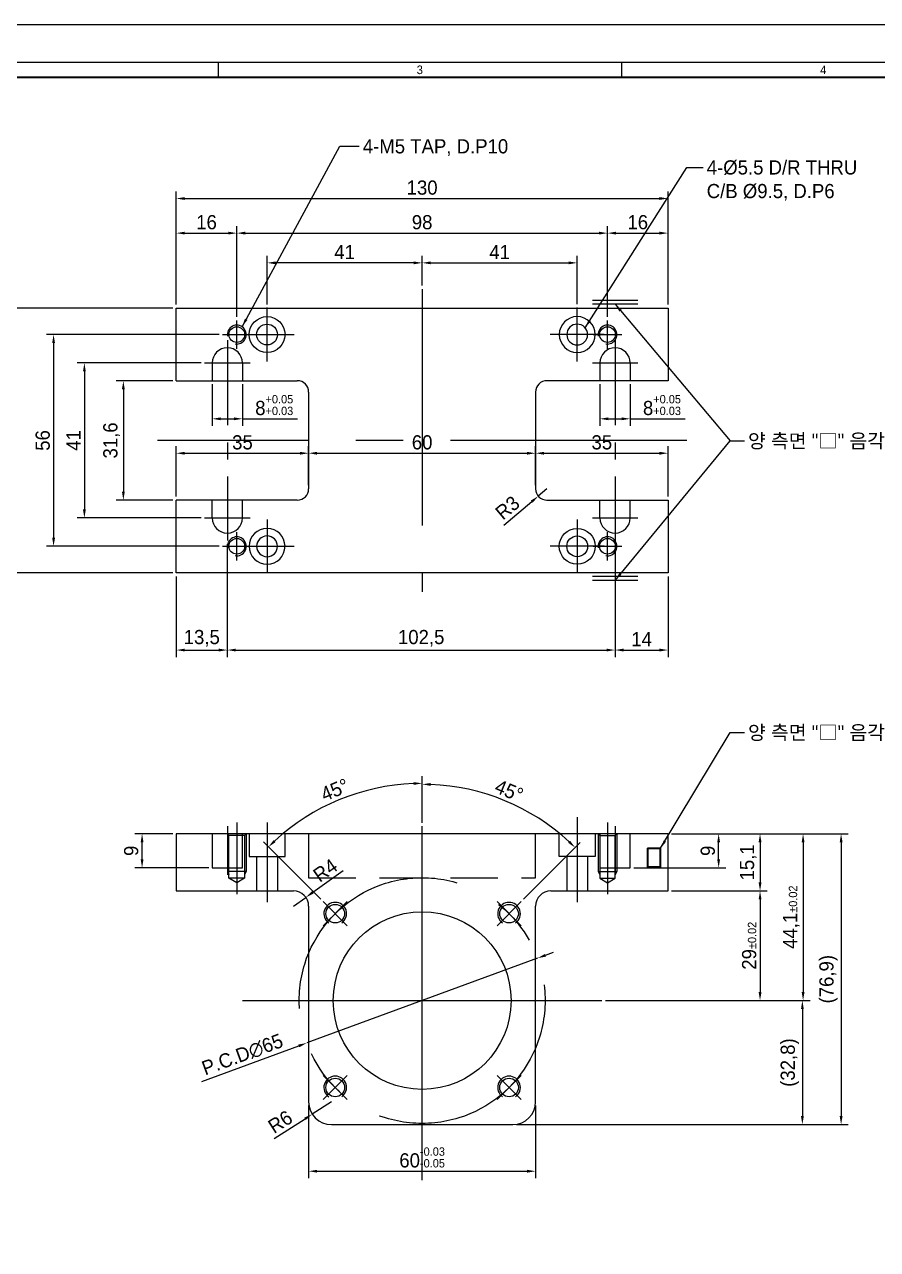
# Model space of a CAD drawing. Header units: inches. Extents: x 0 to 23821, y 0 to 11279.
# Drawn here: x 17918.2 to 18143.7, y 1991.1 to 2315.1 of the extents above; entities that cross this region are included whole.
import ezdxf

# ---------------------------------------------------------------- set-up
doc = ezdxf.new("R2010")
doc.units = ezdxf.units.IN
doc.header["$LTSCALE"] = 10
doc.header["$MEASUREMENT"] = 0
for name, pattern in [('CENTER', [2, 1.25, -0.25, 0.25, -0.25]), ('HIDDEN', [0.375, 0.25, -0.125]), ('PHANTOM', [2.5, 1.25, -0.25, 0.25, -0.25, 0.25, -0.25])]:
    doc.linetypes.add(name, pattern=pattern)
doc.layers.get('Defpoints').update_dxf_attribs({"color": 8})
for name, color, linetype in [('CENTER LINE', 1, 'CENTER'), ('HIDDEN LINE', 4, 'HIDDEN'), ('PHANTOM LINE', 6, 'PHANTOM'), ('THIN LINE', 3, 'Continuous')]:
    doc.layers.add(name, color=color, linetype=linetype)
doc.styles.add('SCI', font='')
doc.styles.get('SCI').set_extended_font_data('Gulim')
doc.dimstyles.new('SCH', dxfattribs={"dimtxt": 2.5, "dimasz": 2, "dimexe": 1.25, "dimexo": 0.625, "dimtad": 1, "dimdec": 8, "dimtxsty": 'SCI', "dimcen": 2.5, "dimclrd": 4, "dimclre": 4, "dimclrt": 7, "dimadec": 8, "dimazin": 2, "dimtfac": 1, "dimtdec": 8, "dimtmove": 0, "dimatfit": 3, "dimfxl": 1, "dimarcsym": 0})

# ---------------------------------------------------------------- blocks, each defined once
blk = doc.blocks.new('SECHANG A3')
at = {"color": 2}
for p, q in [((-38, 289.5), (-38, 286.5)), ((42, 289.5), (42, 286.5))]:
    blk.add_line(p, q, dxfattribs=at)
at = {"color": 1}
blk.add_lwpolyline([(-210, 297), (210, 297), (210, 0), (-210, 0)], close=True, dxfattribs=at)
at = {"color": 2}
blk.add_lwpolyline([(-198, 289.5), (202, 289.5), (202, 7.5), (-198, 7.5)], close=True, dxfattribs=at)
at = {"const_width": 0.4}
blk.add_lwpolyline([(-195, 286.5), (199, 286.5), (199, 10.5), (-195, 10.5)], close=True, dxfattribs=at)
at = {"color": 2, "char_height": 1.7, "width": 80, "attachment_point": 5, "style": 'SCI'}
for s, insert in [('3', (2, 288)), ('4', (82, 288))]:
    blk.add_mtext(s, dxfattribs=dict(at, insert=insert))
blk = doc.blocks.new('23SMTAPM6', base_point=(399.35, 921.79))
at = {"color": 7, "linetype": 'Continuous'}
blk.add_circle((399.35, 921.79), 2.46, dxfattribs=at)
at = {"layer": 'CENTER LINE', "ltscale": 1.35}
for p, q in [((399.35, 917.29), (399.35, 926.29)), ((394.85, 921.79), (403.85, 921.79))]:
    blk.add_line(p, q, dxfattribs=at)
at = {"layer": 'THIN LINE', "linetype": 'Continuous'}
blk.add_arc((399.35, 921.79), 3, 260.0082, 189.9928, dxfattribs=at)
blk = doc.blocks.new('MDTapSHM5 Dp10')
at = {"layer": 'CENTER LINE', "ltscale": 2.841505}
blk.add_line((-3, 0), (15.94, 0), dxfattribs=at)
at = {"layer": 'HIDDEN LINE', "ltscale": 5.683011}
for p, q in [((0, 2.5), (10, 2.5)), ((0.43, 2.07), (0, 2.5)), ((0.43, 2.07), (11.75, 2.07)), ((0.43, 2.07), (0.43, -2.07)), ((10, 2.5), (10.75, 2.07)), ((10, 2.5), (10, -2.5)), ((11.75, 2.07), (11.75, -2.07)), ((11.75, 2.07), (12.94, 0)), ((12.94, 0), (11.75, -2.07)), ((0, -2.5), (0.43, -2.07)), ((0, -2.5), (10, -2.5)), ((11.75, -2.07), (0.43, -2.07)), ((10, -2.5), (10.75, -2.07))]:
    blk.add_line(p, q, dxfattribs=at)
blk = doc.blocks.new('23A$C219F295C')
h = blk.add_hatch(color=3)
h.dxf.hatch_style = 1
h.paths.add_polyline_path([(59.74, 40.3), (59.54, 40.3), (59.54, 35.3), (63.04, 35.3), (63.04, 35.5), (59.74, 35.5)])
h = blk.add_hatch(color=3)
h.dxf.hatch_style = 1
h.paths.add_polyline_path([(62.84, 35.3), (63.04, 35.3), (63.04, 40.3), (59.54, 40.3), (59.54, 40.1), (62.84, 40.1)])
for p, q in [((-65, 44.1), (-65, 29)), ((65, 44.1), (-65, 44.1)), ((65, 29), (65, 44.1)), ((59.54, 35.3), (59.54, 40.3)), ((59.54, 40.3), (59.74, 40.3)), ((63.04, 40.3), (59.54, 40.3)), ((59.54, 40.1), (59.54, 40.3)), ((62.84, 40.1), (59.54, 40.1)), ((59.74, 35.5), (59.74, 40.3)), ((62.84, 40.1), (62.84, 35.3)), ((63.04, 40.3), (63.04, 35.3)), ((59.54, 35.3), (63.04, 35.3)), ((59.74, 35.5), (63.04, 35.5)), ((62.84, 35.3), (63.04, 35.3)), ((63.04, 35.5), (63.04, 35.3)), ((-65, 29), (-34, 29)), ((34, 29), (65, 29)), ((-30, 25), (-30, -26.8)), ((30, -26.8), (30, 25)), ((-24, -32.8), (24, -32.8))]:
    blk.add_line(p, q)
blk.add_circle((0, 0), 23.5)
for centre, radius, start, end in [((-34, 25), 4, 0, 90), ((34, 25), 4, 90, 180), ((-24, -26.8), 6, 180, 270), ((24, -26.8), 6, 270, 0)]:
    blk.add_arc(centre, radius, start, end)
at = {"layer": 'CENTER LINE', "ltscale": 5}
for p, q in [((-51.5, 46.1), (-51.5, 33.3)), ((51, 46.1), (51, 33.3))]:
    blk.add_line(p, q, dxfattribs=at)
at = {"layer": 'CENTER LINE', "ltscale": 3.375}
for p, q in [((-41, 47.1), (-41, 26)), ((41, 48.5), (41, 26))]:
    blk.add_line(p, q, dxfattribs=at)
at = {"layer": 'CENTER LINE', "ltscale": 14.25}
for p, q in [((0, -47.5), (0, 46.1)), ((-47.5, 0), (47.5, 0))]:
    blk.add_line(p, q, dxfattribs=at)
at = {"layer": 'CENTER LINE', "ltscale": 5}
blk.add_circle((0, 0), 32.5, dxfattribs=at)
at = {"layer": 'HIDDEN LINE', "ltscale": 5}
for p, q in [((-55.5, 44.1), (-55.5, 35.1)), ((-47.5, 35.1), (-47.5, 44.1)), ((-30, 44.1), (-30, 32.5)), ((30, 32.5), (30, 44.1)), ((47, 44.1), (47, 35.1)), ((55, 35.1), (55, 44.1)), ((-55.5, 35.1), (-47.5, 35.1)), ((-30, 32.5), (30, 32.5)), ((47, 35.1), (55, 35.1))]:
    blk.add_line(p, q, dxfattribs=at)
at = {"layer": 'HIDDEN LINE', "ltscale": 6.75}
for p, q in [((-45.75, 44.1), (-45.75, 38.1)), ((-36.25, 38.1), (-36.25, 44.1)), ((36.25, 38.1), (36.25, 44.1)), ((45.75, 44.1), (45.75, 38.1)), ((-45.75, 38.1), (-36.25, 38.1)), ((-43.75, 38.1), (-43.75, 29)), ((-38.25, 38.1), (-38.25, 29)), ((45.75, 38.1), (36.25, 38.1)), ((38.25, 38.1), (38.25, 29)), ((43.75, 38.1), (43.75, 29))]:
    blk.add_line(p, q, dxfattribs=at)
for name, p, rotation in [('MDTapSHM5 Dp10', (-49, 44.1), 270), ('23SMTAPM6', (-22.98, 22.98), 45.00000000000001), ('23SMTAPM6', (22.98, 22.98), 45.00000000000001), ('23SMTAPM6', (-22.98, -22.98), 45.00000000000001), ('23SMTAPM6', (22.98, -22.98), 45.00000000000001)]:
    blk.add_blockref(name, p, dxfattribs=dict(rotation=rotation))
at = {"xscale": -1.000000000000003, "rotation": 90}
blk.add_blockref('MDTapSHM5 Dp10', (49, 44.1), dxfattribs=at)
blk = doc.blocks.new('23MDCBM5', base_point=(411.85, 908.79))
at = {"color": 7, "linetype": 'Continuous'}
for radius in [4.75, 2.75]:
    blk.add_circle((411.85, 908.79), radius, dxfattribs=at)
at = {"layer": 'CENTER LINE', "ltscale": 2.1375}
for p, q in [((411.85, 901.66), (411.85, 915.91)), ((404.73, 908.79), (418.98, 908.79))]:
    blk.add_line(p, q, dxfattribs=at)
blk = doc.blocks.new('SMTAPM5', base_point=(1614.75, 1983.9))
at = {"color": 7, "linetype": 'Continuous'}
blk.add_circle((1614.75, 1983.9), 2.07, dxfattribs=at)
at = {"layer": 'CENTER LINE', "ltscale": 1.125}
for p, q in [((1614.75, 1980.15), (1614.75, 1987.65)), ((1611, 1983.9), (1618.5, 1983.9))]:
    blk.add_line(p, q, dxfattribs=at)
at = {"layer": 'THIN LINE', "linetype": 'Continuous'}
blk.add_arc((1614.75, 1983.9), 2.5, 260.0082, 189.9928, dxfattribs=at)
blk = doc.blocks.new('23A$C3DDE0CA7')
for p, q in [((-55.5, 20.5), (-55.5, 15.8)), ((-47.5, 20.5), (-47.5, 15.8)), ((47, 20.5), (47, 15.8)), ((55, 20.5), (55, 15.8)), ((-65, 15.8), (-33, 15.8)), ((65, 15.8), (33, 15.8)), ((-30, 12.8), (-30, -12.8)), ((30, 12.8), (30, -12.8)), ((-33, -15.8), (-65, -15.8)), ((-55.5, -20.5), (-55.5, -15.8)), ((-47.5, -20.5), (-47.5, -15.8)), ((33, -15.8), (65, -15.8)), ((47, -20.5), (47, -15.8)), ((55, -20.5), (55, -15.8))]:
    blk.add_line(p, q)
for points in [[(-65, 15.8), (-65, 35), (65, 35), (65, 15.8)], [(65, -15.8), (65, -35), (-65, -35), (-65, -15.8)]]:
    blk.add_lwpolyline(points)
for centre, radius, start, end in [((-51.5, 20.5), 4, 0, 180), ((51, 20.5), 4, 0, 180), ((-33, 12.8), 3, 0, 90), ((33, 12.8), 3, 90, 180), ((-33, -12.8), 3, 270, 0), ((33, -12.8), 3, 180, 270), ((-51.5, -20.5), 4, 180, 0), ((51, -20.5), 4, 180, 0)]:
    blk.add_arc(centre, radius, start, end)
at = {"layer": 'CENTER LINE', "ltscale": 5}
for p, q in [((0, 40), (0, -40)), ((70, 0), (-70, 0))]:
    blk.add_line(p, q, dxfattribs=at)
at = {"layer": 'CENTER LINE', "ltscale": 1.8}
for p, q in [((-51.5, 26.5), (-51.5, -26.5)), ((51, 26.5), (51, -26.5)), ((-57.5, 20.5), (-45.5, 20.5)), ((45, 20.5), (57, 20.5)), ((-57.5, -20.5), (-45.5, -20.5)), ((45, -20.5), (57, -20.5))]:
    blk.add_line(p, q, dxfattribs=at)
for name, p in [('23MDCBM5', (-41, 28)), ('SMTAPM5', (-49, 28)), ('SMTAPM5', (49, 28)), ('SMTAPM5', (-49, -28)), ('SMTAPM5', (49, -28))]:
    blk.add_blockref(name, p)
at = {"xscale": -1}
blk.add_blockref('23MDCBM5', (41, 28), dxfattribs=at)
at = {"xscale": -1, "rotation": 180}
blk.add_blockref('23MDCBM5', (-41, -28), dxfattribs=at)
at = {"rotation": 180}
blk.add_blockref('23MDCBM5', (41, -28), dxfattribs=at)
blk = doc.blocks.new('*D1062')
at = {"color": 4, "lineweight": -2, "transparency": 16777216}
for p, q in [((17957.36, 2101.08), (17947.38, 2101.08)), ((17949.25, 2094.33), (17949.25, 2098.83)), ((17966.86, 2092.08), (17947.38, 2092.08))]:
    blk.add_line(p, q, dxfattribs=at)
at = {"color": 4, "transparency": 16777216}
for points in [[(17948.88, 2098.83), (17949.63, 2098.83), (17949.25, 2101.08)], [(17948.88, 2094.33), (17949.63, 2094.33), (17949.25, 2092.08)]]:
    blk.add_solid(points, dxfattribs=at)
at = {"layer": 'Defpoints', "color": 0, "transparency": 16777216}
for p in [(17949.25, 2101.08), (17958.29, 2101.08), (17967.79, 2092.08)]:
    blk.add_point(p, dxfattribs=at)
at = {"color": 7, "transparency": 16777216, "insert": (17946.39, 2096.58), "char_height": 3.75, "attachment_point": 5, "rotation": 90, "style": 'SCI'}
blk.add_mtext('9', dxfattribs=at)
blk = doc.blocks.new('*D1065')
at = {"color": 4, "lineweight": -2, "transparency": 16777216}
for p, q in [((18002.46, 2091.28), (17994.4, 2085.58)), ((17989.29, 2081.98), (17992.56, 2084.28))]:
    blk.add_line(p, q, dxfattribs=at)
at = {"color": 4, "transparency": 16777216}
blk.add_solid([(17994.18, 2085.89), (17994.61, 2085.28), (17992.56, 2084.28)], dxfattribs=at)
at = {"layer": 'Defpoints', "color": 0, "transparency": 16777216}
for p in [(17992.56, 2084.28), (17989.29, 2081.98)]:
    blk.add_point(p, dxfattribs=at)
at = {"color": 7, "transparency": 16777216, "insert": (17997.69, 2091.42), "char_height": 3.75, "attachment_point": 5, "rotation": 35.2574, "style": 'SCI'}
blk.add_mtext('R4', dxfattribs=at)
blk = doc.blocks.new('*D1066')
at = {"color": 4, "lineweight": -2, "transparency": 16777216}
for p, q in [((17993.29, 2029.24), (17993.29, 2009.97)), ((18053.29, 2029.24), (18053.29, 2009.97)), ((17995.54, 2011.85), (18051.04, 2011.85))]:
    blk.add_line(p, q, dxfattribs=at)
at = {"color": 4, "transparency": 16777216}
for points in [[(17995.54, 2012.22), (17995.54, 2011.47), (17993.29, 2011.85)], [(18051.04, 2012.22), (18051.04, 2011.47), (18053.29, 2011.85)]]:
    blk.add_solid(points, dxfattribs=at)
at = {"layer": 'Defpoints', "color": 0, "transparency": 16777216}
for p in [(17993.29, 2030.18), (18053.29, 2030.18), (18053.29, 2011.85)]:
    blk.add_point(p, dxfattribs=at)
at = {"color": 7, "transparency": 16777216, "insert": (18023.29, 2015.47), "char_height": 3.75, "attachment_point": 5, "style": 'SCI'}
blk.add_mtext('60{\\H0.59x;\\S-0.03^ -0.05;}', dxfattribs=at)
blk = doc.blocks.new('*D1067')
at = {"color": 4, "lineweight": -2, "transparency": 16777216}
for p, q in [((18089.23, 2101.08), (18114.5, 2101.08)), ((18112.62, 2098.83), (18112.62, 2088.23)), ((18089.23, 2085.98), (18114.5, 2085.98))]:
    blk.add_line(p, q, dxfattribs=at)
at = {"color": 4, "transparency": 16777216}
for points in [[(18112.25, 2098.83), (18113, 2098.83), (18112.62, 2101.08)], [(18112.25, 2088.23), (18113, 2088.23), (18112.62, 2085.98)]]:
    blk.add_solid(points, dxfattribs=at)
at = {"layer": 'Defpoints', "color": 0, "transparency": 16777216}
for p in [(18088.29, 2101.08), (18088.29, 2085.98), (18112.62, 2085.98)]:
    blk.add_point(p, dxfattribs=at)
at = {"color": 7, "transparency": 16777216, "insert": (18109.53, 2093.53), "char_height": 3.75, "attachment_point": 5, "rotation": 90, "style": 'SCI'}
blk.add_mtext('15,1', dxfattribs=at)
blk = doc.blocks.new('*D1068')
at = {"color": 4, "lineweight": -2, "transparency": 16777216}
for p, q in [((18089.23, 2085.98), (18114.5, 2085.98)), ((18112.62, 2083.73), (18112.62, 2059.23)), ((18071.73, 2056.98), (18114.5, 2056.98))]:
    blk.add_line(p, q, dxfattribs=at)
at = {"color": 4, "transparency": 16777216}
for points in [[(18112.25, 2083.73), (18113, 2083.73), (18112.62, 2085.98)], [(18112.25, 2059.23), (18113, 2059.23), (18112.62, 2056.98)]]:
    blk.add_solid(points, dxfattribs=at)
at = {"layer": 'Defpoints', "color": 0, "transparency": 16777216}
for p in [(18088.29, 2085.98), (18070.79, 2056.98), (18112.62, 2056.98)]:
    blk.add_point(p, dxfattribs=at)
at = {"color": 7, "transparency": 16777216, "insert": (18109.76, 2071.48), "char_height": 3.75, "attachment_point": 5, "rotation": 90, "style": 'SCI'}
blk.add_mtext('29{\\H0.59x;%%p0.02}', dxfattribs=at)
blk = doc.blocks.new('*D1069')
at = {"color": 4, "lineweight": -2, "transparency": 16777216}
for p, q in [((18071.73, 2056.98), (18125.69, 2056.98)), ((18123.81, 2054.73), (18123.81, 2026.43)), ((18048.23, 2024.18), (18125.69, 2024.18))]:
    blk.add_line(p, q, dxfattribs=at)
at = {"color": 4, "transparency": 16777216}
for points in [[(18123.44, 2054.73), (18124.19, 2054.73), (18123.81, 2056.98)], [(18123.44, 2026.43), (18124.19, 2026.43), (18123.81, 2024.18)]]:
    blk.add_solid(points, dxfattribs=at)
at = {"layer": 'Defpoints', "color": 0, "transparency": 16777216}
for p in [(18070.79, 2056.98), (18047.29, 2024.18), (18123.81, 2024.18)]:
    blk.add_point(p, dxfattribs=at)
at = {"color": 7, "transparency": 16777216, "insert": (18120.51, 2040.58), "char_height": 3.75, "attachment_point": 5, "rotation": 90, "style": 'SCI'}
blk.add_mtext('(32,8)', dxfattribs=at)
blk = doc.blocks.new('*D776')
at = {"color": 4, "lineweight": -2, "transparency": 16777216}
for p, q in [((18089.23, 2101.08), (18125.88, 2101.08)), ((18124, 2098.83), (18124, 2059.23)), ((18071.73, 2056.98), (18125.88, 2056.98))]:
    blk.add_line(p, q, dxfattribs=at)
at = {"color": 4, "transparency": 16777216}
for points in [[(18123.63, 2098.83), (18124.38, 2098.83), (18124, 2101.08)], [(18123.63, 2059.23), (18124.38, 2059.23), (18124, 2056.98)]]:
    blk.add_solid(points, dxfattribs=at)
at = {"layer": 'Defpoints', "color": 0, "transparency": 16777216}
for p in [(18088.29, 2101.08), (18070.79, 2056.98), (18124, 2056.98)]:
    blk.add_point(p, dxfattribs=at)
at = {"color": 7, "transparency": 16777216, "insert": (18120.91, 2079.03), "char_height": 3.75, "attachment_point": 5, "rotation": 90, "style": 'SCI'}
blk.add_mtext('44,1{\\H0.59x;%%p0.02}', dxfattribs=at)
blk = doc.blocks.new('*D1070')
at = {"color": 4, "lineweight": -2, "transparency": 16777216}
for p, q in [((18053.8, 2068.19), (17992.79, 2045.76)), ((18055.91, 2068.96), (18058.02, 2069.74)), ((17965.06, 2035.57), (17990.68, 2044.99))]:
    blk.add_line(p, q, dxfattribs=at)
at = {"color": 4, "transparency": 16777216}
for points in [[(18055.78, 2069.32), (18056.04, 2068.61), (18053.8, 2068.19)], [(17990.55, 2045.34), (17990.81, 2044.63), (17992.79, 2045.76)]]:
    blk.add_solid(points, dxfattribs=at)
at = {"layer": 'Defpoints', "color": 0, "transparency": 16777216}
for p in [(18053.8, 2068.19), (17992.79, 2045.76)]:
    blk.add_point(p, dxfattribs=at)
at = {"color": 7, "transparency": 16777216, "insert": (17975.8, 2042.66), "char_height": 3.75, "attachment_point": 5, "rotation": 20.1824, "style": 'SCI'}
blk.add_mtext('P.C.D∅65', dxfattribs=at)
blk = doc.blocks.new('*D1071')
at = {"color": 4, "lineweight": -2, "transparency": 16777216}
for p, q in [((17999.29, 2030.18), (17994.25, 2026.93)), ((17984.21, 2020.48), (17992.35, 2025.72))]:
    blk.add_line(p, q, dxfattribs=at)
at = {"color": 4, "transparency": 16777216}
blk.add_solid([(17992.15, 2026.03), (17992.56, 2025.4), (17994.25, 2026.93)], dxfattribs=at)
at = {"layer": 'Defpoints', "color": 0, "transparency": 16777216}
for p in [(17999.29, 2030.18), (17994.25, 2026.93)]:
    blk.add_point(p, dxfattribs=at)
at = {"color": 7, "transparency": 16777216, "insert": (17985.79, 2024.9), "char_height": 3.75, "attachment_point": 5, "rotation": 32.7141, "style": 'SCI'}
blk.add_mtext('R6', dxfattribs=at)
blk = doc.blocks.new('*D1072')
at = {"color": 4, "lineweight": -2, "transparency": 16777216}
for p, q in [((18023.29, 2104.01), (18023.29, 2116.3)), ((17996.47, 2083.8), (17981.35, 2098.92))]:
    blk.add_line(p, q, dxfattribs=at)
blk.add_arc((18023.29, 2056.98), 57.45, 92.2441, 132.7559, dxfattribs=at)
at = {"color": 4, "transparency": 16777216}
for points in [[(18021.04, 2114.76), (18021.05, 2114.01), (18023.29, 2114.42)], [(17984.55, 2098.89), (17984.03, 2099.43), (17982.67, 2097.6)]]:
    blk.add_solid(points, dxfattribs=at)
at = {"layer": 'Defpoints', "color": 0, "transparency": 16777216}
for p in [(18008.43, 2112.47), (18023.29, 2103.08), (17997.13, 2083.14), (18003.5, 2076.77), (18023.29, 2009.48)]:
    blk.add_point(p, dxfattribs=at)
at = {"color": 7, "transparency": 16777216, "insert": (18000.21, 2112.7), "char_height": 3.75, "attachment_point": 5, "rotation": 22.5, "style": 'SCI'}
blk.add_mtext('45°', dxfattribs=at)
blk = doc.blocks.new('*D1073')
at = {"color": 4, "lineweight": -2, "transparency": 16777216}
for p, q in [((18023.29, 2104.01), (18023.29, 2116.06)), ((18050.12, 2083.8), (18065.07, 2098.75))]:
    blk.add_line(p, q, dxfattribs=at)
blk.add_arc((18023.29, 2056.98), 57.21, 47.2536, 87.7464, dxfattribs=at)
at = {"color": 4, "transparency": 16777216}
for points in [[(18025.54, 2113.76), (18025.55, 2114.51), (18023.29, 2114.18)], [(18062.39, 2099.26), (18061.87, 2098.72), (18063.75, 2097.43)]]:
    blk.add_solid(points, dxfattribs=at)
at = {"layer": 'Defpoints', "color": 0, "transparency": 16777216}
for p in [(18051.9, 2106.52), (18023.29, 2103.08), (18049.46, 2083.14), (18043.09, 2076.77), (18023.29, 2009.48)]:
    blk.add_point(p, dxfattribs=at)
at = {"color": 7, "transparency": 16777216, "insert": (18046.28, 2112.47), "char_height": 3.75, "attachment_point": 5, "rotation": 337.5, "style": 'SCI'}
blk.add_mtext('45°', dxfattribs=at)
blk = doc.blocks.new('*D1074')
at = {"color": 4, "lineweight": -2, "transparency": 16777216}
for p, q in [((18089.23, 2101.08), (18103.55, 2101.08)), ((18101.68, 2094.33), (18101.68, 2098.83)), ((18079.23, 2092.08), (18103.55, 2092.08))]:
    blk.add_line(p, q, dxfattribs=at)
at = {"color": 4, "transparency": 16777216}
for points in [[(18101.3, 2098.83), (18102.05, 2098.83), (18101.68, 2101.08)], [(18101.3, 2094.33), (18102.05, 2094.33), (18101.68, 2092.08)]]:
    blk.add_solid(points, dxfattribs=at)
at = {"layer": 'Defpoints', "color": 0, "transparency": 16777216}
for p in [(18088.29, 2101.08), (18101.68, 2101.08), (18078.29, 2092.08)]:
    blk.add_point(p, dxfattribs=at)
at = {"color": 7, "transparency": 16777216, "insert": (18098.82, 2096.58), "char_height": 3.75, "attachment_point": 5, "rotation": 90, "style": 'SCI'}
blk.add_mtext('9', dxfattribs=at)
blk = doc.blocks.new('*D1075')
at = {"color": 4, "lineweight": -2, "transparency": 16777216}
for p, q in [((17958.29, 2241.05), (17958.29, 2261.82)), ((17974.29, 2237.8), (17974.29, 2261.82)), ((17960.54, 2259.94), (17972.04, 2259.94))]:
    blk.add_line(p, q, dxfattribs=at)
at = {"color": 4, "transparency": 16777216}
for points in [[(17960.54, 2260.32), (17960.54, 2259.57), (17958.29, 2259.94)], [(17972.04, 2260.32), (17972.04, 2259.57), (17974.29, 2259.94)]]:
    blk.add_solid(points, dxfattribs=at)
at = {"layer": 'Defpoints', "color": 0, "transparency": 16777216}
for p in [(17974.29, 2259.94), (17958.29, 2240.11), (17974.29, 2236.86)]:
    blk.add_point(p, dxfattribs=at)
at = {"color": 7, "transparency": 16777216, "insert": (17966.29, 2262.81), "char_height": 3.75, "attachment_point": 5, "style": 'SCI'}
blk.add_mtext('16', dxfattribs=at)
blk = doc.blocks.new('*D1076')
at = {"color": 4, "lineweight": -2, "transparency": 16777216}
for p, q in [((17974.29, 2237.8), (17974.29, 2261.82)), ((18072.29, 2237.8), (18072.29, 2261.82)), ((17976.54, 2259.94), (18070.04, 2259.94))]:
    blk.add_line(p, q, dxfattribs=at)
at = {"color": 4, "transparency": 16777216}
for points in [[(17976.54, 2260.32), (17976.54, 2259.57), (17974.29, 2259.94)], [(18070.04, 2260.32), (18070.04, 2259.57), (18072.29, 2259.94)]]:
    blk.add_solid(points, dxfattribs=at)
at = {"layer": 'Defpoints', "color": 0, "transparency": 16777216}
for p in [(18072.29, 2259.94), (17974.29, 2236.86), (18072.29, 2236.86)]:
    blk.add_point(p, dxfattribs=at)
at = {"color": 7, "transparency": 16777216, "insert": (18023.29, 2262.8), "char_height": 3.75, "attachment_point": 5, "style": 'SCI'}
blk.add_mtext('98', dxfattribs=at)
blk = doc.blocks.new('*D1077')
at = {"color": 4, "lineweight": -2, "transparency": 16777216}
for p, q in [((18072.29, 2237.8), (18072.29, 2261.82)), ((18088.29, 2241.05), (18088.29, 2261.82)), ((18074.54, 2259.94), (18086.04, 2259.94))]:
    blk.add_line(p, q, dxfattribs=at)
at = {"color": 4, "transparency": 16777216}
for points in [[(18074.54, 2260.32), (18074.54, 2259.57), (18072.29, 2259.94)], [(18086.04, 2260.32), (18086.04, 2259.57), (18088.29, 2259.94)]]:
    blk.add_solid(points, dxfattribs=at)
at = {"layer": 'Defpoints', "color": 0, "transparency": 16777216}
for p in [(18088.29, 2259.94), (18088.29, 2240.11), (18072.29, 2236.86)]:
    blk.add_point(p, dxfattribs=at)
at = {"color": 7, "transparency": 16777216, "insert": (18080.29, 2262.81), "char_height": 3.75, "attachment_point": 5, "style": 'SCI'}
blk.add_mtext('16', dxfattribs=at)
blk = doc.blocks.new('*D1011')
at = {"color": 4, "lineweight": -2, "transparency": 16777216}
for p, q in [((17982.29, 2241.05), (17982.29, 2253.95)), ((18021.04, 2252.08), (17984.54, 2252.08)), ((18023.29, 2246.05), (18023.29, 2253.95))]:
    blk.add_line(p, q, dxfattribs=at)
at = {"color": 4, "transparency": 16777216}
for points in [[(17984.54, 2252.45), (17984.54, 2251.7), (17982.29, 2252.08)], [(18021.04, 2252.45), (18021.04, 2251.7), (18023.29, 2252.08)]]:
    blk.add_solid(points, dxfattribs=at)
at = {"layer": 'Defpoints', "color": 0, "transparency": 16777216}
for p in [(17982.29, 2252.08), (18023.29, 2245.11), (17982.29, 2240.11)]:
    blk.add_point(p, dxfattribs=at)
at = {"color": 7, "transparency": 16777216, "insert": (18002.79, 2254.94), "char_height": 3.75, "attachment_point": 5, "style": 'SCI'}
blk.add_mtext('41', dxfattribs=at)
blk = doc.blocks.new('*D1012')
at = {"color": 4, "lineweight": -2, "transparency": 16777216}
for p, q in [((18023.29, 2246.05), (18023.29, 2253.95)), ((18025.54, 2252.08), (18062.04, 2252.08)), ((18064.29, 2241.17), (18064.29, 2253.95))]:
    blk.add_line(p, q, dxfattribs=at)
at = {"color": 4, "transparency": 16777216}
for points in [[(18025.54, 2252.45), (18025.54, 2251.7), (18023.29, 2252.08)], [(18062.04, 2252.45), (18062.04, 2251.7), (18064.29, 2252.08)]]:
    blk.add_solid(points, dxfattribs=at)
at = {"layer": 'Defpoints', "color": 0, "transparency": 16777216}
for p in [(18064.29, 2252.08), (18023.29, 2245.11), (18064.29, 2240.24)]:
    blk.add_point(p, dxfattribs=at)
at = {"color": 7, "transparency": 16777216, "insert": (18043.79, 2254.94), "char_height": 3.75, "attachment_point": 5, "style": 'SCI'}
blk.add_mtext('41', dxfattribs=at)
blk = doc.blocks.new('*D758')
at = {"color": 4, "lineweight": -2, "transparency": 16777216}
for p, q in [((17958.29, 2241.05), (17958.29, 2270.97)), ((17960.54, 2269.09), (18086.04, 2269.09)), ((18088.29, 2241.05), (18088.29, 2270.97))]:
    blk.add_line(p, q, dxfattribs=at)
at = {"color": 4, "transparency": 16777216}
for points in [[(17960.54, 2269.47), (17960.54, 2268.72), (17958.29, 2269.09)], [(18086.04, 2269.47), (18086.04, 2268.72), (18088.29, 2269.09)]]:
    blk.add_solid(points, dxfattribs=at)
at = {"layer": 'Defpoints', "color": 0, "transparency": 16777216}
for p in [(18088.29, 2269.09), (17958.29, 2240.11), (18088.29, 2240.11)]:
    blk.add_point(p, dxfattribs=at)
at = {"color": 7, "transparency": 16777216, "insert": (18023.29, 2271.96), "char_height": 3.75, "attachment_point": 5, "style": 'SCI'}
blk.add_mtext('130', dxfattribs=at)
blk = doc.blocks.new('*D1013')
at = {"color": 4, "lineweight": -2, "transparency": 16777216}
for p, q in [((17964.86, 2225.61), (17932.13, 2225.61)), ((17934, 2223.36), (17934, 2186.86)), ((17964.86, 2184.61), (17932.13, 2184.61))]:
    blk.add_line(p, q, dxfattribs=at)
at = {"color": 4, "transparency": 16777216}
for points in [[(17933.63, 2223.36), (17934.38, 2223.36), (17934, 2225.61)], [(17933.63, 2186.86), (17934.38, 2186.86), (17934, 2184.61)]]:
    blk.add_solid(points, dxfattribs=at)
at = {"layer": 'Defpoints', "color": 0, "transparency": 16777216}
for p in [(17965.79, 2225.61), (17934, 2184.61), (17965.79, 2184.61)]:
    blk.add_point(p, dxfattribs=at)
at = {"color": 7, "transparency": 16777216, "insert": (17931.14, 2205.11), "char_height": 3.75, "attachment_point": 5, "rotation": 90, "style": 'SCI'}
blk.add_mtext('41', dxfattribs=at)
blk = doc.blocks.new('*D1014')
at = {"color": 4, "lineweight": -2, "transparency": 16777216}
for p, q in [((17957.36, 2220.91), (17942.43, 2220.91)), ((17944.31, 2218.66), (17944.31, 2191.56)), ((17957.36, 2189.31), (17942.43, 2189.31))]:
    blk.add_line(p, q, dxfattribs=at)
at = {"color": 4, "transparency": 16777216}
for points in [[(17943.93, 2218.66), (17944.68, 2218.66), (17944.31, 2220.91)], [(17943.93, 2191.56), (17944.68, 2191.56), (17944.31, 2189.31)]]:
    blk.add_solid(points, dxfattribs=at)
at = {"layer": 'Defpoints', "color": 0, "transparency": 16777216}
for p in [(17958.29, 2220.91), (17944.31, 2189.31), (17958.29, 2189.31)]:
    blk.add_point(p, dxfattribs=at)
at = {"color": 7, "transparency": 16777216, "insert": (17941.21, 2205.11), "char_height": 3.75, "attachment_point": 5, "rotation": 90, "style": 'SCI'}
blk.add_mtext('31,6', dxfattribs=at)
blk = doc.blocks.new('*D1015')
at = {"color": 4, "lineweight": -2, "transparency": 16777216}
for p, q in [((17971.79, 2177.67), (17971.79, 2147.8)), ((17958.29, 2169.17), (17958.29, 2147.8)), ((17960.54, 2149.68), (17969.54, 2149.68))]:
    blk.add_line(p, q, dxfattribs=at)
at = {"color": 4, "transparency": 16777216}
for points in [[(17960.54, 2150.05), (17960.54, 2149.3), (17958.29, 2149.68)], [(17969.54, 2150.05), (17969.54, 2149.3), (17971.79, 2149.68)]]:
    blk.add_solid(points, dxfattribs=at)
at = {"layer": 'Defpoints', "color": 0, "transparency": 16777216}
for p in [(17971.79, 2178.61), (17958.29, 2170.11), (17971.79, 2149.68)]:
    blk.add_point(p, dxfattribs=at)
at = {"color": 7, "transparency": 16777216, "insert": (17965.04, 2152.77), "char_height": 3.75, "attachment_point": 5, "style": 'SCI'}
blk.add_mtext('13,5', dxfattribs=at)
blk = doc.blocks.new('*D1016')
at = {"color": 4, "lineweight": -2, "transparency": 16777216}
for p, q in [((17971.79, 2177.67), (17971.79, 2147.8)), ((18074.29, 2179.67), (18074.29, 2147.8)), ((17974.04, 2149.68), (18072.04, 2149.68))]:
    blk.add_line(p, q, dxfattribs=at)
at = {"color": 4, "transparency": 16777216}
for points in [[(17974.04, 2150.05), (17974.04, 2149.3), (17971.79, 2149.68)], [(18072.04, 2150.05), (18072.04, 2149.3), (18074.29, 2149.68)]]:
    blk.add_solid(points, dxfattribs=at)
at = {"layer": 'Defpoints', "color": 0, "transparency": 16777216}
for p in [(18074.29, 2180.61), (17971.79, 2178.61), (18074.29, 2149.68)]:
    blk.add_point(p, dxfattribs=at)
at = {"color": 7, "transparency": 16777216, "insert": (18023.04, 2152.77), "char_height": 3.75, "attachment_point": 5, "style": 'SCI'}
blk.add_mtext('102,5', dxfattribs=at)
blk = doc.blocks.new('*D1017')
at = {"color": 4, "lineweight": -2, "transparency": 16777216}
for p, q in [((18074.29, 2179.67), (18074.29, 2147.8)), ((18088.29, 2169.17), (18088.29, 2147.8)), ((18076.54, 2149.68), (18086.04, 2149.68))]:
    blk.add_line(p, q, dxfattribs=at)
at = {"color": 4, "transparency": 16777216}
for points in [[(18076.54, 2150.05), (18076.54, 2149.3), (18074.29, 2149.68)], [(18086.04, 2150.05), (18086.04, 2149.3), (18088.29, 2149.68)]]:
    blk.add_solid(points, dxfattribs=at)
at = {"layer": 'Defpoints', "color": 0, "transparency": 16777216}
for p in [(18074.29, 2180.61), (18088.29, 2170.11), (18088.29, 2149.68)]:
    blk.add_point(p, dxfattribs=at)
at = {"color": 7, "transparency": 16777216, "insert": (18081.29, 2152.54), "char_height": 3.75, "attachment_point": 5, "style": 'SCI'}
blk.add_mtext('14', dxfattribs=at)
blk = doc.blocks.new('*D1018')
at = {"color": 4, "lineweight": -2, "transparency": 16777216}
for p, q in [((18056.29, 2192.31), (18054, 2190.38)), ((18044.85, 2182.72), (18052.27, 2188.94))]:
    blk.add_line(p, q, dxfattribs=at)
at = {"color": 4, "transparency": 16777216}
blk.add_solid([(18052.03, 2189.23), (18052.51, 2188.65), (18054, 2190.38)], dxfattribs=at)
at = {"layer": 'Defpoints', "color": 0, "transparency": 16777216}
for p in [(18054, 2190.38), (18056.29, 2192.31)]:
    blk.add_point(p, dxfattribs=at)
at = {"color": 7, "transparency": 16777216, "insert": (18045.86, 2187.3), "char_height": 3.75, "attachment_point": 5, "rotation": 39.9778, "style": 'SCI'}
blk.add_mtext('R3', dxfattribs=at)
blk = doc.blocks.new('*D1019')
at = {"color": 4, "lineweight": -2, "transparency": 16777216}
for p, q in [((17969.61, 2233.11), (17923.99, 2233.11)), ((17925.86, 2230.86), (17925.86, 2179.36)), ((17969.61, 2177.11), (17923.99, 2177.11))]:
    blk.add_line(p, q, dxfattribs=at)
at = {"color": 4, "transparency": 16777216}
for points in [[(17925.49, 2230.86), (17926.24, 2230.86), (17925.86, 2233.11)], [(17925.49, 2179.36), (17926.24, 2179.36), (17925.86, 2177.11)]]:
    blk.add_solid(points, dxfattribs=at)
at = {"layer": 'Defpoints', "color": 0, "transparency": 16777216}
for p in [(17970.54, 2233.11), (17925.86, 2177.11), (17970.54, 2177.11)]:
    blk.add_point(p, dxfattribs=at)
at = {"color": 7, "transparency": 16777216, "insert": (17923, 2205.11), "char_height": 3.75, "attachment_point": 5, "rotation": 90, "style": 'SCI'}
blk.add_mtext('56', dxfattribs=at)
blk = doc.blocks.new('*D759')
at = {"color": 4, "lineweight": -2, "transparency": 16777216}
for p, q in [((17957.36, 2240.11), (17913.26, 2240.11)), ((17915.14, 2237.86), (17915.14, 2172.36)), ((17957.36, 2170.11), (17913.26, 2170.11))]:
    blk.add_line(p, q, dxfattribs=at)
at = {"color": 4, "transparency": 16777216}
for points in [[(17914.76, 2237.86), (17915.51, 2237.86), (17915.14, 2240.11)], [(17914.76, 2172.36), (17915.51, 2172.36), (17915.14, 2170.11)]]:
    blk.add_solid(points, dxfattribs=at)
at = {"layer": 'Defpoints', "color": 0, "transparency": 16777216}
for p in [(17958.29, 2240.11), (17915.14, 2170.11), (17958.29, 2170.11)]:
    blk.add_point(p, dxfattribs=at)
at = {"color": 7, "transparency": 16777216, "insert": (17912.28, 2205.11), "char_height": 3.75, "attachment_point": 5, "rotation": 90, "style": 'SCI'}
blk.add_mtext('70', dxfattribs=at)
blk = doc.blocks.new('*D1020')
at = {"color": 4, "lineweight": -2, "transparency": 16777216}
for p, q in [((17958.29, 2190.25), (17958.29, 2203.6)), ((17993.29, 2193.25), (17993.29, 2203.6)), ((17960.54, 2201.73), (17991.04, 2201.73))]:
    blk.add_line(p, q, dxfattribs=at)
at = {"color": 4, "transparency": 16777216}
for points in [[(17960.54, 2202.1), (17960.54, 2201.35), (17958.29, 2201.73)], [(17991.04, 2202.1), (17991.04, 2201.35), (17993.29, 2201.73)]]:
    blk.add_solid(points, dxfattribs=at)
at = {"layer": 'Defpoints', "color": 0, "transparency": 16777216}
for p in [(17993.29, 2201.73), (17993.29, 2192.31), (17958.29, 2189.31)]:
    blk.add_point(p, dxfattribs=at)
at = {"color": 7, "transparency": 16777216, "insert": (17975.79, 2204.59), "char_height": 3.75, "attachment_point": 5, "style": 'SCI'}
blk.add_mtext('35', dxfattribs=at)
blk = doc.blocks.new('*D1021')
at = {"color": 4, "lineweight": -2, "transparency": 16777216}
for p, q in [((17993.29, 2193.25), (17993.29, 2203.6)), ((18053.29, 2193.25), (18053.29, 2203.6)), ((17995.54, 2201.73), (18051.04, 2201.73))]:
    blk.add_line(p, q, dxfattribs=at)
at = {"color": 4, "transparency": 16777216}
for points in [[(17995.54, 2202.1), (17995.54, 2201.35), (17993.29, 2201.73)], [(18051.04, 2202.1), (18051.04, 2201.35), (18053.29, 2201.73)]]:
    blk.add_solid(points, dxfattribs=at)
at = {"layer": 'Defpoints', "color": 0, "transparency": 16777216}
for p in [(18053.29, 2201.73), (17993.29, 2192.31), (18053.29, 2192.31)]:
    blk.add_point(p, dxfattribs=at)
at = {"color": 7, "transparency": 16777216, "insert": (18023.29, 2204.59), "char_height": 3.75, "attachment_point": 5, "style": 'SCI'}
blk.add_mtext('60', dxfattribs=at)
blk = doc.blocks.new('*D1022')
at = {"color": 4, "lineweight": -2, "transparency": 16777216}
for p, q in [((18053.29, 2193.25), (18053.29, 2203.6)), ((18088.29, 2190.25), (18088.29, 2203.6)), ((18055.54, 2201.73), (18086.04, 2201.73))]:
    blk.add_line(p, q, dxfattribs=at)
at = {"color": 4, "transparency": 16777216}
for points in [[(18055.54, 2202.1), (18055.54, 2201.35), (18053.29, 2201.73)], [(18086.04, 2202.1), (18086.04, 2201.35), (18088.29, 2201.73)]]:
    blk.add_solid(points, dxfattribs=at)
at = {"layer": 'Defpoints', "color": 0, "transparency": 16777216}
for p in [(18088.29, 2201.73), (18053.29, 2192.31), (18088.29, 2189.31)]:
    blk.add_point(p, dxfattribs=at)
at = {"color": 7, "transparency": 16777216, "insert": (18070.79, 2204.59), "char_height": 3.75, "attachment_point": 5, "style": 'SCI'}
blk.add_mtext('35', dxfattribs=at)
blk = doc.blocks.new('*D1023')
at = {"color": 4, "lineweight": -2, "transparency": 16777216}
for p, q in [((17967.79, 2219.97), (17967.79, 2208.96)), ((17975.79, 2219.97), (17975.79, 2208.96)), ((17970.04, 2210.84), (17973.54, 2210.84)), ((17975.79, 2210.84), (17990.33, 2210.84))]:
    blk.add_line(p, q, dxfattribs=at)
at = {"color": 4, "transparency": 16777216}
for points in [[(17970.04, 2211.21), (17970.04, 2210.46), (17967.79, 2210.84)], [(17973.54, 2211.21), (17973.54, 2210.46), (17975.79, 2210.84)]]:
    blk.add_solid(points, dxfattribs=at)
at = {"layer": 'Defpoints', "color": 0, "transparency": 16777216}
for p in [(17967.79, 2220.91), (17975.79, 2220.91), (17975.79, 2210.84)]:
    blk.add_point(p, dxfattribs=at)
at = {"color": 7, "transparency": 16777216, "insert": (17984.19, 2214.45), "char_height": 3.75, "attachment_point": 5, "style": 'SCI'}
blk.add_mtext('8{\\H0.59x;\\S+0.05^ +0.03;}', dxfattribs=at)
blk = doc.blocks.new('*D1024')
at = {"color": 4, "lineweight": -2, "transparency": 16777216}
for p, q in [((18070.29, 2219.97), (18070.29, 2208.96)), ((18078.29, 2219.97), (18078.29, 2208.96)), ((18072.54, 2210.84), (18076.04, 2210.84)), ((18078.29, 2210.84), (18092.83, 2210.84))]:
    blk.add_line(p, q, dxfattribs=at)
at = {"color": 4, "transparency": 16777216}
for points in [[(18072.54, 2211.21), (18072.54, 2210.46), (18070.29, 2210.84)], [(18076.04, 2211.21), (18076.04, 2210.46), (18078.29, 2210.84)]]:
    blk.add_solid(points, dxfattribs=at)
at = {"layer": 'Defpoints', "color": 0, "transparency": 16777216}
for p in [(18070.29, 2220.91), (18078.29, 2220.91), (18078.29, 2210.84)]:
    blk.add_point(p, dxfattribs=at)
at = {"color": 7, "transparency": 16777216, "insert": (18086.69, 2214.45), "char_height": 3.75, "attachment_point": 5, "style": 'SCI'}
blk.add_mtext('8{\\H0.59x;\\S+0.05^ +0.03;}', dxfattribs=at)
blk = doc.blocks.new('*D762')
at = {"color": 4, "lineweight": -2, "transparency": 16777216}
for p, q in [((18089.23, 2101.08), (18135.93, 2101.08)), ((18134.05, 2098.83), (18134.05, 2026.43)), ((18048.23, 2024.18), (18135.93, 2024.18))]:
    blk.add_line(p, q, dxfattribs=at)
at = {"color": 4, "transparency": 16777216}
for points in [[(18133.68, 2098.83), (18134.43, 2098.83), (18134.05, 2101.08)], [(18133.68, 2026.43), (18134.43, 2026.43), (18134.05, 2024.18)]]:
    blk.add_solid(points, dxfattribs=at)
at = {"layer": 'Defpoints', "color": 0, "transparency": 16777216}
for p in [(18088.29, 2101.08), (18047.29, 2024.18), (18134.05, 2024.18)]:
    blk.add_point(p, dxfattribs=at)
at = {"color": 7, "transparency": 16777216, "insert": (18130.74, 2062.63), "char_height": 3.75, "attachment_point": 5, "rotation": 90, "style": 'SCI'}
blk.add_mtext('(76,9)', dxfattribs=at)

msp = doc.modelspace()

# ---------------------------------------------------------------- linework, layer by layer
at = {"layer": 'PHANTOM LINE'}
for p, q in [((18080.29473456, 2242.1261535), (18068.29473456, 2242.1261535)), ((18080.29473456, 2241.1261535), (18068.29473456, 2241.1261535)), ((18080.29473456, 2169.09727738), (18068.29473456, 2169.09727738)), ((18080.29473456, 2168.09727738), (18068.29473456, 2168.09727738))]:
    msp.add_line(p, q, dxfattribs=at)

# ---------------------------------------------------------------- block references
at = {"xscale": 1.333333333333333, "yscale": 1.333333333333333, "zscale": 1.333333333333333}
msp.add_blockref('SECHANG A3', (18020, 1919.11632666), dxfattribs=at)
for name, p in [('23A$C3DDE0CA7', (18023.29473456, 2205.11171544)), ('23A$C219F295C', (18023.29473456, 2056.97503155))]:
    msp.add_blockref(name, p)

# ---------------------------------------------------------------- texts
at = {"color": 7, "char_height": 3.75, "attachment_point": 1, "style": 'SCI'}
for s, insert in [('4-M5 TAP, D.P10', (18007.61053911, 2284.77922715)), ('4-%%C5.5 D/R THRU\\PC/B %%C9.5, D.P6', (18098.52902879, 2279.19545003)), ('양 측면 "□" 음각 할 것.', (18109.44046081, 2206.87184591)), ('양 측면 "□" 음각 할 것.', (18109.44046081, 2129.73886974))]:
    msp.add_mtext(s, dxfattribs=dict(at, insert=insert))

# ---------------------------------------------------------------- dimensions: what is measured, and where the dimension line sits
for base, p1, p2, override, picture, middle in [((18088.2947345555, 2269.0910488041), (17958.2947345555, 2240.1117154395), (18088.2947345555, 2240.1117154395), {"dimscale": 1.5, "dimasz": 1.5}, '*D758', (18023.2947345555, 2271.9559788973)), ((17974.2947345555, 2259.9418547089), (17958.2947345555, 2240.1117154395), (17974.2947345555, 2236.8617154395), {"dimscale": 1.5, "dimasz": 1.5}, '*D1075', (17966.2947345555, 2262.8067848021)), ((18072.2947345555, 2259.9418547089), (17974.2947345555, 2236.8617154395), (18072.2947345555, 2236.8617154395), {"dimscale": 1.5, "dimasz": 1.5, "dimtmove": 1}, '*D1076', (18023.2947345555, 2262.8017914599)), ((18088.2947345555, 2259.9418547089), (18072.2947345555, 2236.8617154395), (18088.2947345555, 2240.1117154395), {"dimscale": 1.5, "dimasz": 1.5, "dimtmove": 1}, '*D1077', (18080.2947345555, 2262.8067848021)), ((17982.2947345555, 2252.0752675122), (18023.2947345555, 2245.1117154395), (17982.2947345555, 2240.1117154395), {"dimscale": 1.5, "dimasz": 1.5}, '*D1011', (18002.7947345555, 2254.9401976054)), ((18064.2947345555, 2252.0752675122), (18023.2947345555, 2245.1117154395), (18064.2947345555, 2240.2367154395), {"dimscale": 1.5, "dimasz": 1.5}, '*D1012', (18043.7947345555, 2254.9401976054)), ((17993.2947345555, 2201.7256315015), (17958.2947345555, 2189.3117154395), (17993.2947345555, 2192.3117154395), {"dimscale": 1.5, "dimasz": 1.5}, '*D1020', (17975.7947345555, 2204.5855682525)), ((18053.2947345555, 2201.7256315015), (17993.2947345555, 2192.3117154395), (18053.2947345555, 2192.3117154395), {"dimscale": 1.5, "dimasz": 1.5, "dimtmove": 1}, '*D1021', (18023.2947345555, 2204.5855682525)), ((18088.2947345555, 2201.7256315015), (18053.2947345555, 2192.3117154395), (18088.2947345555, 2189.3117154395), {"dimscale": 1.5, "dimasz": 1.5, "dimtmove": 1}, '*D1022', (18070.7947345555, 2204.5855682525)), ((18074.2947345555, 2149.6784086638), (17971.7947345555, 2178.6117154395), (18074.2947345555, 2180.6117154395), {"dimscale": 1.5, "dimasz": 1.5, "dimtmove": 1}, '*D1016', (18023.0447345555, 2152.7730324987)), ((18088.2947345555, 2149.6784086638), (18074.2947345555, 2180.6117154395), (18088.2947345555, 2170.1117154395), {"dimscale": 1.5, "dimasz": 1.5, "dimtmove": 1}, '*D1017', (18081.2947345555, 2152.543338757)), ((17971.7947345555, 2149.6784086638), (17958.2947345555, 2170.1117154395), (17971.7947345555, 2178.6117154395), {"dimscale": 1.5, "dimasz": 1.5}, '*D1015', (17965.0447345555, 2152.7730324987))]:
    dim = msp.add_linear_dim(base=base, p1=p1, p2=p2, dimstyle='SCH', override=override)
    dim.commit()
    dim.dimension.update_dxf_attribs({"geometry": picture, "text_midpoint": middle})
for base, p1, p2, picture, middle in [((17915.137774726, 2170.1117154396), (17958.2947345555, 2240.1117154395), (17958.2947345555, 2170.1117154395), '*D759', (17912.2753413039, 2205.1117154395)), ((17925.862205326, 2177.1117154396), (17970.5447345555, 2233.1117154395), (17970.5447345555, 2177.1117154395), '*D1019', (17923.002268575, 2205.1117154395)), ((17934.0010341121, 2184.6117154396), (17965.7947345555, 2225.6117154395), (17965.7947345555, 2184.6117154395), '*D1013', (17931.1361040189, 2205.1117154395)), ((17944.3070968428, 2189.3117154396), (17958.2947345555, 2220.9117154395), (17958.2947345555, 2189.3117154395), '*D1014', (17941.2124730079, 2205.1117154395)), ((17949.2544614855, 2101.07503155), (17967.7947345555, 2092.07503155), (17958.2947345555, 2101.07503155), '*D1062', (17946.3945247345, 2096.57503155)), ((18101.6762746172, 2101.07503155), (18078.2947345555, 2092.07503155), (18088.2947345555, 2101.07503155), '*D1074', (18098.8163378662, 2096.57503155)), ((18112.6236423531, 2085.97503155), (18088.2947345555, 2101.07503155), (18088.2947345555, 2085.97503155), '*D1067', (18109.5290185182, 2093.52503155))]:
    dim = msp.add_linear_dim(base=base, p1=p1, p2=p2, angle=90, dimstyle='SCH', override={"dimscale": 1.5, "dimasz": 1.5})
    dim.commit()
    dim.dimension.update_dxf_attribs({"geometry": picture, "text_midpoint": middle})
for base, p1, p2, text, picture, middle in [((17975.7947345555, 2210.8352334185), (17967.7947345555, 2220.9117154395), (17975.7947345555, 2220.9117154395), '<>{\\H0.59x;\\S+0.05^ +0.03;}', '*D1023', (17984.1890920788, 2214.4548988646)), ((18078.2947345555, 2210.8352334185), (18070.2947345555, 2220.9117154395), (18078.2947345555, 2220.9117154395), '<>{\\H0.59x;\\S+0.05^ +0.03;}', '*D1024', (18086.6890920788, 2214.4548988646)), ((18053.2947345555, 2011.849823007), (17993.2947345555, 2030.17503155), (18053.2947345555, 2030.17503155), '<>{\\H0.59x;\\S-0.03^ -0.05;}', '*D1066', (18023.2947345555, 2015.4694884531))]:
    dim = msp.add_linear_dim(base=base, p1=p1, p2=p2, text=text, dimstyle='SCH', override={"dimscale": 1.5, "dimasz": 1.5})
    dim.commit()
    dim.dimension.update_dxf_attribs({"geometry": picture, "text_midpoint": middle})
for center, mpoint, picture, middle in [((18056.29473456, 2192.31171544), (18053.99585497, 2190.38424232), '*D1018', (18045.85907214, 2187.30072288)), ((17989.294734555, 2081.97503155), (17992.56100078, 2084.284036736), '*D1065', (17997.692397156, 2091.423114293)), ((17999.2947345555, 2030.17503155), (17994.2464689737, 2026.9323452229), '*D1071', (17985.7851175408, 2024.9023553434))]:
    dim = msp.add_radius_dim(center=center, mpoint=mpoint, dimstyle='SCH', override={"dimscale": 1.5, "dimasz": 1.5})
    dim.commit()
    dim.dimension.update_dxf_attribs({"geometry": picture, "text_midpoint": middle})
for base, line1, line2, picture, middle in [((18008.4257670149, 2112.4667738675), ((18023.2947345555, 2009.47503155), (18023.2947345555, 2103.07503155)), ((18003.4957446822, 2076.7740214232), (17997.1317836516, 2083.1379824539)), '*D1072', (18000.2144414222, 2112.6957882559)), ((18051.8990430849, 2106.5191472383), ((18043.0937244287, 2076.7740214232), (18049.4576854594, 2083.1379824539)), ((18023.2947345555, 2009.47503155), (18023.2947345555, 2103.07503155)), '*D1073', (18046.2829303393, 2112.4734455858))]:
    dim = msp.add_angular_dim_2l(base=base, line1=line1, line2=line2, dimstyle='SCH', override={"dimscale": 1.5, "dimasz": 1.5})
    dim.commit()
    dim.dimension.update_dxf_attribs({"geometry": picture, "text_midpoint": middle})
for base, p1, p2, text, picture, middle in [((18134.0503392117, 2024.17503155), (18088.2947345555, 2101.07503155), (18047.2947345555, 2024.17503155), '(<>)', '*D762', (18130.7434983328, 2062.62503155)), ((18124.0017332931, 2056.97503155), (18088.2947345555, 2101.07503155), (18070.7947345555, 2056.97503155), '<>{\\H0.59x;%%p0.02}', '*D776', (18120.9071094582, 2079.02503155)), ((18112.6236423531, 2056.97503155), (18088.2947345555, 2085.97503155), (18070.7947345555, 2056.97503155), '<>{\\H0.59x;%%p0.02}', '*D1068', (18109.7637056021, 2071.47503155)), ((18123.8142332931, 2024.17503155), (18070.7947345555, 2056.97503155), (18047.2947345555, 2024.17503155), '(<>)', '*D1069', (18120.5073924142, 2040.57503155))]:
    dim = msp.add_linear_dim(base=base, p1=p1, p2=p2, angle=90, text=text, dimstyle='SCH', override={"dimscale": 1.5, "dimasz": 1.5})
    dim.commit()
    dim.dimension.update_dxf_attribs({"geometry": picture, "text_midpoint": middle})
dim = msp.add_diameter_dim_2p(p1=(18053.799195732, 2068.1878745584), p2=(17992.790273379, 2045.7621885415), text='P.C.D<>', dimstyle='SCH', override={"dimscale": 1.5, "dimasz": 1.5})
dim.commit()
dim.dimension.update_dxf_attribs({"geometry": '*D1070', "text_midpoint": (17975.796296546, 2042.6636430353)})

# ---------------------------------------------------------------- leaders
at = {"annotation_type": 0, "has_hookline": 1, "hookline_direction": 0}
for points, text_width in [([(17975.70097458, 2235.17871544), (18001.5519783, 2282.90422715), (18006.67303911, 2282.90422715)], 41.88415446), ([(18066.37532592, 2234.90994779), (18093.25985663, 2277.32045003), (18097.59152879, 2277.32045003)], 43.47703063), ([(18074.29473456, 2168.09727738), (18104.72142851, 2204.99684591), (18108.50296081, 2204.99684591)], 53.17909454), ([(18086.33037562, 2097.27458645), (18104.72142851, 2127.86386974), (18108.50296081, 2127.86386974)], 53.17909454)]:
    msp.add_leader(points, dimstyle='SCH', override={"dimscale": 1.5, "dimasz": 1.5, "dimgap": 0.625, "dimtad": 0}, dxfattribs=dict(at, text_width=text_width))
msp.add_leader([(18074.29473456, 2241.1261535), (18104.72142851, 2204.99684591)], dimstyle='SCH', override={"dimscale": 1.5, "dimasz": 1.5, "dimgap": 0.625, "dimtad": 0})

doc.saveas('drawing.dxf')
